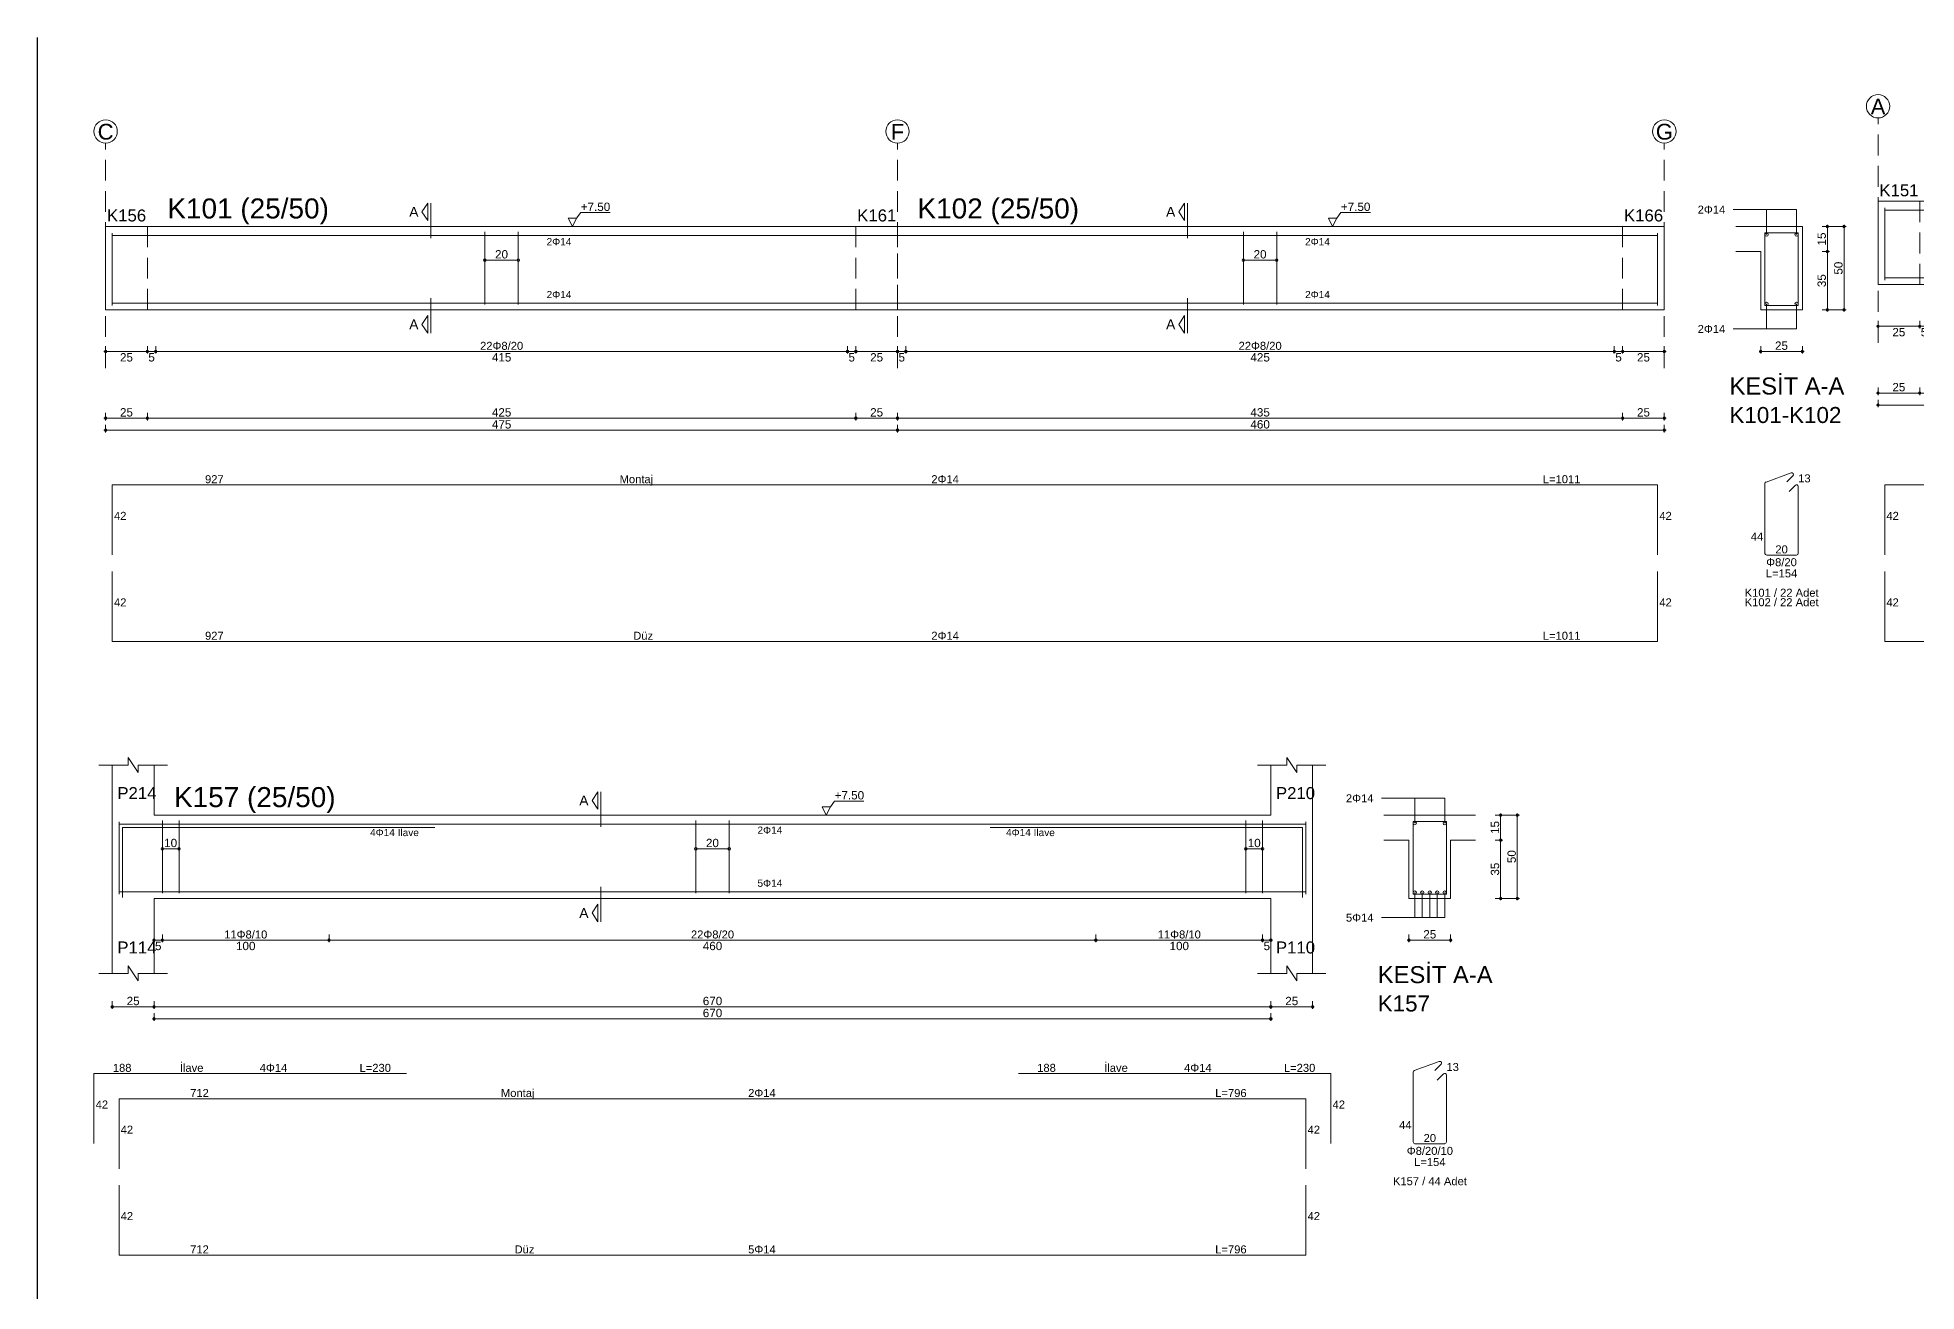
# Model space of a CAD drawing. Header units: millimetres. Extents: x 23801 to 80069, y 9628 to 14137.
# Drawn here: x 44412 to 46103, y 13009 to 14137 of the extents above; entities that cross this region are included whole.
import ezdxf

# ---------------------------------------------------------------- set-up
doc = ezdxf.new("R2010")
doc.units = ezdxf.units.MM
doc.linetypes.add('DASHDOT2', pattern=[12.7, 6.35, -3.175, 0, -3.175])
doc.linetypes.add('DASHED4', pattern=[18.75, 12.5, -6.25])
doc.layers.add('aks', color=251, linetype='DASHDOT2', lineweight=35)
for name, color, linetype in [('Donatı Topl. Uzun. Yazısı', 7, 'Continuous'), ('Donatı Uz. Yazısı', 7, 'Continuous'), ('Donatı Yazısı', 7, 'Continuous'), ('Donatı Çizgisi', 7, 'Continuous'), ('Kiriş', 7, 'Continuous'), ('Standart', 7, 'Continuous'), ('Ölçülendirme', 7, 'Continuous')]:
    doc.layers.add(name, color=color, linetype=linetype)
doc.styles.add('arial_1_18', font='arial.ttf', dxfattribs={"height": 0.2})

# ---------------------------------------------------------------- blocks, each defined once
blk = doc.blocks.new('IDE475Entity7387')
at = {"layer": 'aks', "color": 30, "linetype": 'DASHED4', "lineweight": 5}
for points in [[(21, 2001.7), (21, 2136.7)], [(496, 2001.7), (496, 2136.7)], [(956, 2001.7), (956, 2136.7)]]:
    blk.add_lwpolyline(points, dxfattribs=at)
at = {"layer": 'aks', "color": 1, "linetype": 'Continuous', "lineweight": 5}
for centre in [(21, 2143.7), (496, 2143.7), (956, 2143.7)]:
    blk.add_circle(centre, 7, dxfattribs=at)
at = {"layer": 'Donatı Çizgisi', "color": 5, "linetype": 'Continuous', "lineweight": 5}
for points in [[(25, 2039.3), (25, 2082.7)], [(25, 2081.3), (952, 2081.3)], [(248.5, 2039.9), (248.5, 2083.5)], [(268.5, 2039.9), (268.5, 2083.5)], [(703.5, 2039.9), (703.5, 2083.5)], [(723.5, 2039.9), (723.5, 2083.5)], [(952, 2039.3), (952, 2082.7)], [(1016.3, 2039.2), (1016.3, 2082.8)], [(1016.3, 2082.8), (1036.3, 2082.8)], [(1036.3, 2039.2), (1036.3, 2082.8)], [(25, 2040.7), (952, 2040.7)], [(1016.3, 2039.2), (1036.3, 2039.2)], [(1017, 1933.4), (1032, 1938.9)], [(25, 1889.7), (25, 1931.7)], [(25, 1931.7), (952, 1931.7)], [(952, 1889.7), (952, 1931.7)], [(1016.3, 1890.6), (1016.3, 1932.5)], [(1029.4, 1933.6), (1033.1, 1937.2)], [(1030.8, 1927.7), (1034.6, 1931.5)], [(1036.3, 1890.6), (1036.3, 1930.7)], [(1017.4, 1889.6), (1035.3, 1889.6)], [(25, 1837.8), (25, 1879.8)], [(952, 1837.8), (952, 1879.8)], [(25, 1837.8), (952, 1837.8)]]:
    blk.add_lwpolyline(points, dxfattribs=at)
for centre in [(1017.3, 2081.8), (1035.3, 2081.8), (1017.3, 2040.2), (1035.3, 2040.2)]:
    blk.add_circle(centre, 1, dxfattribs=at)
for centre, start, end in [((1032.4, 1937.9), 315, 110), ((1017.4, 1932.5), 110, 180), ((1035.3, 1930.7), 0, 135), ((1017.4, 1890.6), 180, 270), ((1035.3, 1890.6), 270, 0)]:
    blk.add_arc(centre, 1.02, start, end, dxfattribs=at)
at = {"layer": 'Kiriş', "color": 1, "linetype": 'DASHED4', "lineweight": 5}
for points in [[(21, 2036.7), (21, 2086.7)], [(46, 2036.7), (46, 2086.7)], [(471, 2036.7), (471, 2086.7)], [(496, 2036.7), (496, 2086.7)], [(931, 2036.7), (931, 2086.7)], [(956, 2036.7), (956, 2086.7)]]:
    blk.add_lwpolyline(points, dxfattribs=at)
at = {"layer": 'Kiriş', "color": 1, "linetype": 'Continuous', "lineweight": 5}
for points in [[(21, 2086.7), (956, 2086.7)], [(21, 2036.7), (21, 2086.7)], [(956, 2036.7), (956, 2086.7)], [(998.8, 2086.7), (1038.8, 2086.7)], [(1038.8, 2036.7), (1038.8, 2086.7)], [(998.8, 2071.7), (1013.8, 2071.7)], [(1013.8, 2036.7), (1013.8, 2071.7)], [(21, 2036.7), (956, 2036.7)], [(1013.8, 2036.7), (1038.8, 2036.7)]]:
    blk.add_lwpolyline(points, dxfattribs=at)
at = {"layer": 'Ölçülendirme', "color": 1, "linetype": 'Continuous', "lineweight": 5}
for points in [[(210.7, 2095.4), (214.2, 2100.7)], [(214.2, 2090.2), (214.2, 2100.7)], [(216, 2079.7), (216, 2100.7)], [(664.7, 2095.4), (668.2, 2100.7)], [(668.2, 2090.2), (668.2, 2100.7)], [(670, 2079.7), (670, 2100.7)], [(997.3, 2096.8), (1035.3, 2096.8)], [(1017.3, 2081.8), (1017.3, 2096.8)], [(1035.3, 2081.8), (1035.3, 2096.8)], [(214.2, 2090.2), (210.7, 2095.4)], [(301, 2086.7), (298.5, 2091.7)], [(298.5, 2091.7), (303.5, 2091.7)], [(303.5, 2091.7), (301, 2086.7)], [(301, 2086.7), (301, 2086.7)], [(303.5, 2091.7), (306, 2095)], [(306, 2095), (323.7, 2095)], [(668.2, 2090.2), (664.7, 2095.4)], [(757, 2086.7), (754.5, 2091.7)], [(754.5, 2091.7), (759.5, 2091.7)], [(759.5, 2091.7), (757, 2086.7)], [(757, 2086.7), (757, 2086.7)], [(759.5, 2091.7), (762, 2095)], [(762, 2095), (779.7, 2095)], [(1050.6, 2086.7), (1065.1, 2086.7)], [(1053.8, 2035.7), (1053.8, 2087.7)], [(1063.8, 2035.7), (1063.8, 2087.7)], [(248.5, 2066.5), (268.5, 2066.5)], [(703.5, 2066.5), (723.5, 2066.5)], [(1050.6, 2071.7), (1055.1, 2071.7)], [(216, 2022.7), (216, 2043.7)], [(670, 2022.7), (670, 2043.7)], [(1017.3, 2025.2), (1017.3, 2040.2)], [(1035.3, 2025.2), (1035.3, 2040.2)], [(210.7, 2027.9), (214.2, 2033.2)], [(214.2, 2022.7), (214.2, 2033.2)], [(664.7, 2027.9), (668.2, 2033.2)], [(668.2, 2022.7), (668.2, 2033.2)], [(1050.6, 2036.7), (1065.1, 2036.7)], [(214.2, 2022.7), (210.7, 2027.9)], [(668.2, 2022.7), (664.7, 2027.9)], [(997.3, 2025.2), (1035.3, 2025.2)], [(20, 2011.7), (957, 2011.7)], [(21, 2010.4), (21, 2014.9)], [(46, 2010.4), (46, 2014.9)], [(51, 2010.4), (51, 2014.9)], [(466, 2010.4), (466, 2014.9)], [(471, 2010.4), (471, 2014.9)], [(496, 2010.4), (496, 2014.9)], [(501, 2010.4), (501, 2014.9)], [(926, 2010.4), (926, 2014.9)], [(931, 2010.4), (931, 2014.9)], [(956, 2010.4), (956, 2014.9)], [(1012.8, 2011.7), (1039.8, 2011.7)], [(1013.8, 2010.4), (1013.8, 2014.9)], [(1038.8, 2010.4), (1038.8, 2014.9)], [(21, 1970.4), (21, 1974.9)], [(46, 1970.4), (46, 1974.9)], [(471, 1970.4), (471, 1974.9)], [(496, 1970.4), (496, 1974.9)], [(931, 1970.4), (931, 1974.9)], [(956, 1970.4), (956, 1974.9)], [(20, 1971.7), (957, 1971.7)], [(20, 1964.5), (957, 1964.5)], [(21, 1963.2), (21, 1967.7)], [(496, 1963.2), (496, 1967.7)], [(956, 1963.2), (956, 1967.7)]]:
    blk.add_lwpolyline(points, dxfattribs=at)
for centre in [(1053.8, 2086.7), (1063.8, 2086.7), (248.5, 2066.5), (268.5, 2066.5), (703.5, 2066.5), (723.5, 2066.5), (1053.8, 2071.7), (1053.8, 2036.7), (1063.8, 2036.7), (21, 2011.7), (46, 2011.7), (46, 2011.7), (51, 2011.7), (51, 2011.7), (466, 2011.7), (466, 2011.7), (471, 2011.7), (471, 2011.7), (496, 2011.7), (496, 2011.7), (501, 2011.7), (501, 2011.7), (926, 2011.7), (926, 2011.7), (931, 2011.7), (931, 2011.7), (956, 2011.7), (1013.8, 2011.7), (1038.8, 2011.7), (21, 1971.7), (46, 1971.7), (46, 1971.7), (471, 1971.7), (471, 1971.7), (496, 1971.7), (496, 1971.7), (931, 1971.7), (931, 1971.7), (956, 1971.7), (21, 1964.5), (496, 1964.5), (496, 1964.5), (956, 1964.5)]:
    blk.add_circle(centre, 0.75, dxfattribs=at)
at = {"layer": 'aks', "color": 1, "linetype": 'Continuous', "lineweight": 5, "style": 'arial_1_18'}
for s, p in [('C', (16.2, 2138.8)), ('F', (492, 2138.8)), ('G', (950.9, 2138.8))]:
    blk.add_text(s, height=9.45, dxfattribs=at).set_placement(p)
at = {"layer": 'Donatı Topl. Uzun. Yazısı', "color": 1, "linetype": 'Continuous', "lineweight": 5, "style": 'arial_1_18'}
for s, p in [('L=1011', (883.1, 1932.7)), ('L=154', (1016.9, 1876.2)), ('L=1011', (883.1, 1838.8))]:
    blk.add_text(s, height=4.8, dxfattribs=at).set_placement(p)
at = {"layer": 'Donatı Uz. Yazısı', "color": 1, "linetype": 'Continuous', "lineweight": 5, "style": 'arial_1_18'}
for s, p in [('927', (80.6, 1932.7)), ('13', (1036.3, 1933.2)), ('42', (26, 1910.7)), ('42', (953, 1910.7)), ('44', (1007.9, 1898.3)), ('20', (1022.6, 1890.6)), ('42', (26, 1858.8)), ('42', (953, 1858.8)), ('927', (80.6, 1838.8))]:
    blk.add_text(s, height=4.8, dxfattribs=at).set_placement(p)
at = {"layer": 'Donatı Yazısı', "color": 5, "linetype": 'Continuous', "lineweight": 5, "style": 'arial_1_18'}
for s, p in [('2Φ14', (976, 2094.4)), ('2Φ14', (976, 2022.8)), ('2Φ14', (516.3, 1932.7)), ('Φ8/20', (1017.1, 1882.9)), ('K101 / 22 Adet', (1004.2, 1864.6)), ('K102 / 22 Adet', (1004.2, 1858.9)), ('2Φ14', (516.3, 1838.8))]:
    blk.add_text(s, height=4.8, dxfattribs=at).set_placement(p)
for p in [(285.5, 2075.4), (740.5, 2075.4), (285.5, 2043.7), (740.5, 2043.7)]:
    blk.add_text('2Φ14', height=4.32, rotation=360, dxfattribs=at).set_placement(p)
at = {"layer": 'Donatı Yazısı', "color": 1, "linetype": 'Continuous', "lineweight": 5, "style": 'arial_1_18'}
for s, p in [('Montaj', (329.3, 1932.7)), ('Düz', (337.5, 1838.8))]:
    blk.add_text(s, height=4.8, dxfattribs=at).set_placement(p)
at = {"layer": 'Kiriş', "color": 1, "linetype": 'Continuous', "lineweight": 5, "style": 'arial_1_18'}
for s, height, p in [('K156', 7.2, (21.8, 2089.7)), ('K101 (25/50)', 12, (58, 2091.5)), ('K161', 7.2, (471.8, 2089.7)), ('K102 (25/50)', 12, (508, 2091.5)), ('K166', 7.2, (931.8, 2089.7)), ('KESİT A-A', 10.2, (995.1, 1985.9)), ('K101-K102', 9.6, (995.1, 1968.8))]:
    blk.add_text(s, height=height, dxfattribs=at).set_placement(p)
at = {"layer": 'Ölçülendirme', "color": 1, "linetype": 'Continuous', "lineweight": 5, "style": 'arial_1_18'}
for s, height, p in [('A', 5.95, (203.1, 2092.5)), ('+7.50', 5, (306, 2096)), ('A', 5.95, (657.1, 2092.5)), ('+7.50', 5, (762, 2096)), ('A', 5.95, (203.1, 2025)), ('A', 5.95, (657.1, 2025)), ('25', 5, (1022.4, 2012.7)), ('25', 5, (29.6, 2005.7)), ('5', 5, (46.6, 2005.7)), ('415', 5, (252.7, 2005.7)), ('5', 5, (466.6, 2005.7)), ('25', 5, (479.6, 2005.7)), ('5', 5, (496.6, 2005.7)), ('425', 5, (707.7, 2005.7)), ('5', 5, (926.6, 2005.7)), ('25', 5, (939.6, 2005.7)), ('25', 5, (29.6, 1972.7)), ('425', 5, (252.7, 1972.7)), ('25', 5, (479.6, 1972.7)), ('435', 5, (707.7, 1972.7)), ('25', 5, (939.6, 1972.7)), ('475', 5, (252.7, 1965.5)), ('460', 5, (707.7, 1965.5))]:
    blk.add_text(s, height=height, dxfattribs=at).set_placement(p)
for s, rotation, p in [('15', 90, (1052.9, 2075.3)), ('20', 360, (254.6, 2067.5)), ('20', 360, (709.6, 2067.5)), ('50', 90, (1062.9, 2057.8)), ('35', 90, (1052.9, 2050.3))]:
    blk.add_text(s, height=5, rotation=rotation, dxfattribs=at).set_placement(p)
at = {"layer": 'Ölçülendirme', "color": 5, "linetype": 'Continuous', "lineweight": 5, "style": 'arial_1_18'}
for p in [(245.6, 2012.7), (700.6, 2012.7)]:
    blk.add_text('22Φ8/20', height=4.8, dxfattribs=at).set_placement(p)
blk = doc.blocks.new('IDE475Entity7388')
at = {"layer": 'aks', "color": 30, "linetype": 'DASHED4', "lineweight": 5}
for points in [[(1084.2, 2016.8), (1084.2, 2151.8)], [(1609.2, 2016.8), (1609.2, 2151.8)]]:
    blk.add_lwpolyline(points, dxfattribs=at)
at = {"layer": 'aks', "color": 1, "linetype": 'Continuous', "lineweight": 5}
for centre in [(1084.2, 2158.8), (1609.2, 2158.8)]:
    blk.add_circle(centre, 7, dxfattribs=at)
at = {"layer": 'Donatı Çizgisi', "color": 5, "linetype": 'Continuous', "lineweight": 5}
for points in [[(1088.2, 2054.4), (1088.2, 2097.8)], [(1088.2, 2096.4), (1630.2, 2096.4)], [(1349.2, 2055), (1349.2, 2098.6)], [(1369.2, 2055), (1369.2, 2098.6)], [(1630.2, 2054.4), (1630.2, 2097.8)], [(1694.5, 2054.3), (1694.5, 2097.9)], [(1694.5, 2097.9), (1714.5, 2097.9)], [(1714.5, 2054.3), (1714.5, 2097.9)], [(1480.2, 2094.4), (1628.2, 2094.4)], [(1628.2, 2052.4), (1628.2, 2094.4)], [(1088.2, 2055.8), (1630.2, 2055.8)], [(1694.5, 2054.3), (1714.5, 2054.3)], [(1695.2, 1948.5), (1710.2, 1954)], [(1707.6, 1948.7), (1711.3, 1952.3)], [(1497.2, 1946.8), (1645.2, 1946.8)], [(1645.2, 1904.8), (1645.2, 1946.8)], [(1694.5, 1905.7), (1694.5, 1947.6)], [(1709, 1942.8), (1712.8, 1946.6)], [(1714.5, 1905.7), (1714.5, 1945.8)], [(1088.2, 1889.7), (1088.2, 1931.7)], [(1088.2, 1931.7), (1630.2, 1931.7)], [(1630.2, 1889.7), (1630.2, 1931.7)], [(1695.6, 1904.7), (1713.5, 1904.7)], [(1088.2, 1837.8), (1088.2, 1879.8)], [(1630.2, 1837.8), (1630.2, 1879.8)], [(1088.2, 1837.8), (1630.2, 1837.8)]]:
    blk.add_lwpolyline(points, dxfattribs=at)
for centre in [(1695.5, 2096.9), (1713.5, 2096.9), (1695.5, 2055.3), (1704.5, 2055.3), (1713.5, 2055.3)]:
    blk.add_circle(centre, 1, dxfattribs=at)
for centre, start, end in [((1710.6, 1953), 315, 110), ((1695.6, 1947.6), 110, 180), ((1713.5, 1945.8), 0, 135), ((1695.6, 1905.7), 180, 270), ((1713.5, 1905.7), 270, 0)]:
    blk.add_arc(centre, 1.02, start, end, dxfattribs=at)
at = {"layer": 'Kiriş', "color": 1, "linetype": 'DASHED4', "lineweight": 5}
for points in [[(1084.2, 2051.8), (1084.2, 2101.8)], [(1109.2, 2051.8), (1109.2, 2101.8)], [(1609.2, 2051.8), (1609.2, 2101.8)], [(1634.2, 2051.8), (1634.2, 2101.8)]]:
    blk.add_lwpolyline(points, dxfattribs=at)
at = {"layer": 'Kiriş', "color": 1, "linetype": 'Continuous', "lineweight": 5}
for points in [[(1084.2, 2101.8), (1634.2, 2101.8)], [(1084.2, 2051.8), (1084.2, 2101.8)], [(1634.2, 2051.8), (1634.2, 2101.8)], [(1677, 2101.8), (1717, 2101.8)], [(1717, 2051.8), (1717, 2101.8)], [(1677, 2086.8), (1692, 2086.8)], [(1692, 2051.8), (1692, 2086.8)], [(1084.2, 2051.8), (1634.2, 2051.8)], [(1692, 2051.8), (1717, 2051.8)]]:
    blk.add_lwpolyline(points, dxfattribs=at)
at = {"layer": 'Ölçülendirme', "color": 1, "linetype": 'Continuous', "lineweight": 5}
for points in [[(1304, 2110.5), (1307.5, 2115.8)], [(1307.5, 2105.3), (1304, 2110.5)], [(1307.5, 2105.3), (1307.5, 2115.8)], [(1309.2, 2094.8), (1309.2, 2115.8)], [(1411.7, 2106.8), (1414.2, 2110.1)], [(1414.2, 2110.1), (1431.9, 2110.1)], [(1675.5, 2111.9), (1713.5, 2111.9)], [(1695.5, 2096.9), (1695.5, 2111.9)], [(1713.5, 2096.9), (1713.5, 2111.9)], [(1409.2, 2101.8), (1406.7, 2106.8)], [(1406.7, 2106.8), (1411.7, 2106.8)], [(1411.7, 2106.8), (1409.2, 2101.8)], [(1409.2, 2101.8), (1409.2, 2101.8)], [(1728.8, 2101.8), (1743.3, 2101.8)], [(1732, 2050.8), (1732, 2102.8)], [(1742, 2050.8), (1742, 2102.8)], [(1728.8, 2086.8), (1733.3, 2086.8)], [(1349.2, 2081.6), (1369.2, 2081.6)], [(1309.2, 2037.8), (1309.2, 2058.8)], [(1695.5, 2040.3), (1695.5, 2055.3)], [(1704.5, 2040.3), (1704.5, 2055.3)], [(1713.5, 2040.3), (1713.5, 2055.3)], [(1728.8, 2051.8), (1743.3, 2051.8)], [(1304, 2043), (1307.5, 2048.3)], [(1307.5, 2037.8), (1304, 2043)], [(1307.5, 2037.8), (1307.5, 2048.3)], [(1675.5, 2040.3), (1713.5, 2040.3)], [(1084.2, 2025.5), (1084.2, 2030)], [(1109.2, 2025.5), (1109.2, 2030)], [(1114.2, 2025.5), (1114.2, 2030)], [(1604.2, 2025.5), (1604.2, 2030)], [(1609.2, 2025.5), (1609.2, 2030)], [(1634.2, 2025.5), (1634.2, 2030)], [(1692, 2025.5), (1692, 2030)], [(1717, 2025.5), (1717, 2030)], [(1083.2, 2026.8), (1635.2, 2026.8)], [(1691, 2026.8), (1718, 2026.8)], [(1083.2, 1986.8), (1635.2, 1986.8)], [(1084.2, 1985.5), (1084.2, 1990)], [(1109.2, 1985.5), (1109.2, 1990)], [(1609.2, 1985.5), (1609.2, 1990)], [(1634.2, 1985.5), (1634.2, 1990)], [(1083.2, 1979.6), (1610.2, 1979.6)], [(1084.2, 1978.3), (1084.2, 1982.8)], [(1609.2, 1978.3), (1609.2, 1982.8)]]:
    blk.add_lwpolyline(points, dxfattribs=at)
for centre in [(1732, 2101.8), (1742, 2101.8), (1732, 2086.8), (1349.2, 2081.6), (1369.2, 2081.6), (1732, 2051.8), (1742, 2051.8), (1084.2, 2026.8), (1109.2, 2026.8), (1109.2, 2026.8), (1114.2, 2026.8), (1114.2, 2026.8), (1604.2, 2026.8), (1604.2, 2026.8), (1609.2, 2026.8), (1609.2, 2026.8), (1634.2, 2026.8), (1692, 2026.8), (1717, 2026.8), (1084.2, 1986.8), (1109.2, 1986.8), (1109.2, 1986.8), (1609.2, 1986.8), (1609.2, 1986.8), (1634.2, 1986.8), (1084.2, 1979.6), (1609.2, 1979.6)]:
    blk.add_circle(centre, 0.75, dxfattribs=at)
at = {"layer": 'aks', "color": 1, "linetype": 'Continuous', "lineweight": 5, "style": 'arial_1_18'}
for s, p in [('A', (1079.8, 2153.9)), ('C', (1604.4, 2153.9))]:
    blk.add_text(s, height=9.45, dxfattribs=at).set_placement(p)
at = {"layer": 'Donatı Topl. Uzun. Yazısı', "color": 1, "linetype": 'Continuous', "lineweight": 5, "style": 'arial_1_18'}
for s, p in [('L=190', (1619, 1947.8)), ('L=626', (1584.3, 1932.7)), ('L=154', (1695.1, 1891.3)), ('L=626', (1584.3, 1838.8))]:
    blk.add_text(s, height=4.8, dxfattribs=at).set_placement(p)
at = {"layer": 'Donatı Uz. Yazısı', "color": 1, "linetype": 'Continuous', "lineweight": 5, "style": 'arial_1_18'}
for s, p in [('148', (1506.1, 1947.8)), ('13', (1714.5, 1948.3)), ('542', (1120.7, 1932.7)), ('42', (1646.2, 1925.8)), ('44', (1686.1, 1913.4)), ('42', (1089.2, 1910.7)), ('42', (1631.2, 1910.7)), ('20', (1700.8, 1905.7)), ('42', (1089.2, 1858.8)), ('42', (1631.2, 1858.8)), ('542', (1120.7, 1838.8))]:
    blk.add_text(s, height=4.8, dxfattribs=at).set_placement(p)
at = {"layer": 'Donatı Yazısı', "color": 5, "linetype": 'Continuous', "lineweight": 5, "style": 'arial_1_18'}
for s, height, p in [('2Φ14', 4.8, (1654.2, 2109.5)), ('1Φ14 İlave', 4.32, (1489.8, 2089.1)), ('3Φ14', 4.8, (1654.2, 2037.9)), ('1Φ14', 4.8, (1575.6, 1947.8)), ('2Φ14', 4.8, (1375.5, 1932.7)), ('Φ8/20', 4.8, (1695.3, 1898)), ('K103 / 25 Adet', 4.8, (1682.4, 1879.7)), ('3Φ14', 4.8, (1375.5, 1838.8))]:
    blk.add_text(s, height=height, dxfattribs=at).set_placement(p)
for s, p in [('2Φ14', (1386.2, 2090.5)), ('3Φ14', (1386.2, 2058.8))]:
    blk.add_text(s, height=4.32, rotation=360, dxfattribs=at).set_placement(p)
at = {"layer": 'Donatı Yazısı', "color": 1, "linetype": 'Continuous', "lineweight": 5, "style": 'arial_1_18'}
for s, p in [('İlave', (1534.8, 1947.8)), ('Montaj', (1257.8, 1932.7)), ('Düz', (1266, 1838.8))]:
    blk.add_text(s, height=4.8, dxfattribs=at).set_placement(p)
at = {"layer": 'Kiriş', "color": 1, "linetype": 'Continuous', "lineweight": 5, "style": 'arial_1_18'}
for s, height, p in [('K103 (25/50)', 12, (1121.2, 2106.6)), ('K151', 7.2, (1085, 2104.8)), ('K156', 7.2, (1610, 2104.8)), ('KESİT A-A', 10.2, (1673.3, 2001)), ('K103', 9.6, (1673.3, 1983.9))]:
    blk.add_text(s, height=height, dxfattribs=at).set_placement(p)
at = {"layer": 'Ölçülendirme', "color": 1, "linetype": 'Continuous', "lineweight": 5, "style": 'arial_1_18'}
for s, height, p in [('A', 5.95, (1296.3, 2107.6)), ('+7.50', 5, (1414.2, 2111.1)), ('A', 5.95, (1296.3, 2040.1)), ('25', 5, (1700.7, 2027.8)), ('25', 5, (1092.8, 2020.8)), ('5', 5, (1109.8, 2020.8)), ('490', 5, (1353.4, 2020.8)), ('5', 5, (1604.8, 2020.8)), ('25', 5, (1617.8, 2020.8)), ('25', 5, (1092.8, 1987.8)), ('500', 5, (1353.4, 1987.8)), ('525', 5, (1353.4, 1980.6)), ('25', 5, (1617.8, 1987.8))]:
    blk.add_text(s, height=height, dxfattribs=at).set_placement(p)
for s, rotation, p in [('15', 90, (1731.1, 2090.4)), ('20', 360, (1355.3, 2082.6)), ('50', 90, (1741.1, 2072.9)), ('35', 90, (1731.1, 2065.4))]:
    blk.add_text(s, height=5, rotation=rotation, dxfattribs=at).set_placement(p)
at = {"layer": 'Ölçülendirme', "color": 5, "linetype": 'Continuous', "lineweight": 5, "style": 'arial_1_18'}
blk.add_text('25Φ8/20', height=4.8, dxfattribs=at).set_placement((1346.3, 2027.8))
blk = doc.blocks.new('IDE475Entity7420')
at = {"layer": 'Donatı Çizgisi', "color": 5, "linetype": 'Continuous', "lineweight": 5}
for points in [[(29, 1686.2), (29, 1729.6)], [(29, 1728.2), (741, 1728.2)], [(31, 1684.2), (31, 1726.2)], [(31, 1726.2), (218.5, 1726.2)], [(55, 1686.8), (55, 1730.4)], [(65, 1686.8), (65, 1730.4)], [(375, 1686.8), (375, 1730.4)], [(395, 1686.8), (395, 1730.4)], [(551.5, 1726.2), (739, 1726.2)], [(705, 1686.8), (705, 1730.4)], [(715, 1686.8), (715, 1730.4)], [(739, 1684.2), (739, 1726.2)], [(741, 1686.2), (741, 1729.6)], [(805.3, 1686.1), (805.3, 1729.7)], [(805.3, 1729.7), (825.3, 1729.7)], [(825.3, 1686.1), (825.3, 1729.7)], [(29, 1687.6), (741, 1687.6)], [(805.3, 1686.1), (825.3, 1686.1)], [(14, 1536.6), (14, 1578.6)], [(14, 1578.6), (201.5, 1578.6)], [(568.5, 1578.6), (756, 1578.6)], [(756, 1536.6), (756, 1578.6)], [(805.3, 1537.6), (805.3, 1579.4)], [(806, 1580.4), (821, 1585.9)], [(818.4, 1580.5), (822.1, 1584.2)], [(819.8, 1574.6), (823.6, 1578.4)], [(825.3, 1537.6), (825.3, 1577.7)], [(29, 1521.5), (29, 1563.5)], [(29, 1563.5), (741, 1563.5)], [(741, 1521.5), (741, 1563.5)], [(806.4, 1536.5), (824.3, 1536.5)], [(29, 1469.7), (29, 1511.7)], [(741, 1469.7), (741, 1511.7)], [(29, 1469.7), (741, 1469.7)]]:
    blk.add_lwpolyline(points, dxfattribs=at)
for centre in [(806.3, 1728.7), (824.3, 1728.7), (806.3, 1687.1), (810.8, 1687.1), (815.3, 1687.1), (819.8, 1687.1), (824.3, 1687.1)]:
    blk.add_circle(centre, 1, dxfattribs=at)
for centre, start, end in [((806.4, 1579.4), 110, 180), ((821.4, 1584.9), 315, 110), ((824.3, 1577.7), 0, 135), ((806.4, 1537.6), 180, 270), ((824.3, 1537.6), 270, 0)]:
    blk.add_arc(centre, 1.02, start, end, dxfattribs=at)
at = {"layer": 'Kiriş', "color": 1, "linetype": 'Continuous', "lineweight": 5}
for points in [[(17, 1763.6), (34.5, 1763.6)], [(25, 1638.6), (25, 1763.6)], [(34.5, 1763.6), (34.5, 1768.1)], [(40.5, 1759.1), (34.5, 1768.1)], [(40.5, 1759.1), (40.5, 1763.6)], [(40.5, 1763.6), (58, 1763.6)], [(50, 1733.6), (50, 1763.6)], [(712, 1763.6), (729.5, 1763.6)], [(720, 1733.6), (720, 1763.6)], [(729.5, 1763.6), (729.5, 1768.1)], [(735.5, 1759.1), (729.5, 1768.1)], [(735.5, 1763.6), (753, 1763.6)], [(735.5, 1759.1), (735.5, 1763.6)], [(745, 1638.6), (745, 1763.6)], [(50, 1733.6), (720, 1733.6)], [(787.8, 1733.6), (842.8, 1733.6)], [(787.8, 1718.6), (802.8, 1718.6)], [(802.8, 1683.6), (802.8, 1718.6)], [(827.8, 1718.6), (842.8, 1718.6)], [(827.8, 1683.6), (827.8, 1718.6)], [(50, 1683.6), (720, 1683.6)], [(50, 1638.6), (50, 1683.6)], [(720, 1638.6), (720, 1683.6)], [(802.8, 1683.6), (827.8, 1683.6)], [(17, 1638.6), (34.5, 1638.6)], [(40.5, 1634.1), (34.5, 1643.1)], [(34.5, 1638.6), (34.5, 1643.1)], [(40.5, 1638.6), (58, 1638.6)], [(40.5, 1634.1), (40.5, 1638.6)], [(712, 1638.6), (729.5, 1638.6)], [(735.5, 1634.1), (729.5, 1643.1)], [(729.5, 1638.6), (729.5, 1643.1)], [(735.5, 1638.6), (753, 1638.6)], [(735.5, 1634.1), (735.5, 1638.6)]]:
    blk.add_lwpolyline(points, dxfattribs=at)
at = {"layer": 'Ölçülendirme', "color": 1, "linetype": 'Continuous', "lineweight": 5}
for points in [[(312.8, 1742.4), (316.3, 1747.6)], [(316.3, 1737.1), (316.3, 1747.6)], [(318, 1726.6), (318, 1747.6)], [(316.3, 1737.1), (312.8, 1742.4)], [(453.3, 1733.6), (450.8, 1738.6)], [(450.8, 1738.6), (455.8, 1738.6)], [(455.8, 1738.6), (453.3, 1733.6)], [(455.8, 1738.6), (458.3, 1742)], [(458.3, 1742), (475.9, 1742)], [(786.3, 1743.7), (824.3, 1743.7)], [(806.3, 1728.7), (806.3, 1743.7)], [(824.3, 1728.7), (824.3, 1743.7)], [(453.3, 1733.6), (453.3, 1733.6)], [(854.6, 1733.6), (869.1, 1733.6)], [(857.8, 1682.6), (857.8, 1734.6)], [(867.8, 1682.6), (867.8, 1734.6)], [(55, 1713.4), (65, 1713.4)], [(375, 1713.4), (395, 1713.4)], [(705, 1713.4), (715, 1713.4)], [(854.6, 1718.6), (859.1, 1718.6)], [(318, 1669.6), (318, 1690.6)], [(312.8, 1674.9), (316.3, 1680.1)], [(316.3, 1669.6), (316.3, 1680.1)], [(806.3, 1672.1), (806.3, 1687.1)], [(810.8, 1672.1), (810.8, 1687.1)], [(815.3, 1672.1), (815.3, 1687.1)], [(819.8, 1672.1), (819.8, 1687.1)], [(824.3, 1672.1), (824.3, 1687.1)], [(854.6, 1683.6), (869.1, 1683.6)], [(316.3, 1669.6), (312.8, 1674.9)], [(786.3, 1672.1), (824.3, 1672.1)], [(49, 1658.6), (721, 1658.6)], [(50, 1657.4), (50, 1661.9)], [(55, 1657.4), (55, 1661.9)], [(155, 1657.4), (155, 1661.9)], [(615, 1657.4), (615, 1661.9)], [(715, 1657.4), (715, 1661.9)], [(720, 1657.4), (720, 1661.9)], [(801.8, 1658.6), (828.8, 1658.6)], [(802.8, 1657.4), (802.8, 1661.9)], [(827.8, 1657.4), (827.8, 1661.9)], [(24, 1618.6), (746, 1618.6)], [(25, 1617.4), (25, 1621.9)], [(50, 1617.4), (50, 1621.9)], [(50, 1610.2), (50, 1614.7)], [(720, 1617.4), (720, 1621.9)], [(720, 1610.2), (720, 1614.7)], [(745, 1617.4), (745, 1621.9)], [(49, 1611.4), (721, 1611.4)]]:
    blk.add_lwpolyline(points, dxfattribs=at)
for centre in [(857.8, 1733.6), (867.8, 1733.6), (55, 1713.4), (65, 1713.4), (375, 1713.4), (395, 1713.4), (705, 1713.4), (715, 1713.4), (857.8, 1718.6), (857.8, 1683.6), (867.8, 1683.6), (50, 1658.6), (55, 1658.6), (55, 1658.6), (155, 1658.6), (155, 1658.6), (615, 1658.6), (615, 1658.6), (715, 1658.6), (715, 1658.6), (720, 1658.6), (802.8, 1658.6), (827.8, 1658.6), (25, 1618.6), (50, 1618.6), (50, 1618.6), (50, 1611.4), (720, 1618.6), (720, 1618.6), (720, 1611.4), (745, 1618.6)]:
    blk.add_circle(centre, 0.75, dxfattribs=at)
at = {"layer": 'Donatı Topl. Uzun. Yazısı', "color": 1, "linetype": 'Continuous', "lineweight": 5, "style": 'arial_1_18'}
for s, p in [('L=230', (173.3, 1579.6)), ('L=230', (727.8, 1579.6)), ('L=796', (686.6, 1564.5)), ('L=154', (805.9, 1523.1)), ('L=796', (686.6, 1470.7))]:
    blk.add_text(s, height=4.8, dxfattribs=at).set_placement(p)
at = {"layer": 'Donatı Uz. Yazısı', "color": 1, "linetype": 'Continuous', "lineweight": 5, "style": 'arial_1_18'}
for s, p in [('188', (25.3, 1579.6)), ('188', (579.8, 1579.6)), ('13', (825.3, 1580.1)), ('712', (71.7, 1564.5)), ('42', (15, 1557.6)), ('42', (757, 1557.6)), ('42', (30, 1542.5)), ('42', (742, 1542.5)), ('44', (796.9, 1545.3)), ('20', (811.6, 1537.5)), ('42', (30, 1490.7)), ('42', (742, 1490.7)), ('712', (71.7, 1470.7))]:
    blk.add_text(s, height=4.8, dxfattribs=at).set_placement(p)
at = {"layer": 'Donatı Yazısı', "color": 5, "linetype": 'Continuous', "lineweight": 5, "style": 'arial_1_18'}
for s, height, p in [('2Φ14', 4.8, (765, 1741.3)), ('4Φ14 İlave', 4.32, (179.6, 1721)), ('4Φ14 İlave', 4.32, (561.1, 1721)), ('5Φ14', 4.8, (765, 1669.7)), ('4Φ14', 4.8, (113.4, 1579.6)), ('4Φ14', 4.8, (667.9, 1579.6)), ('2Φ14', 4.8, (406.4, 1564.5)), ('Φ8/20/10', 4.8, (801.5, 1529.8)), ('K157 / 44 Adet', 4.8, (793.2, 1511.6)), ('5Φ14', 4.8, (406.4, 1470.7))]:
    blk.add_text(s, height=height, dxfattribs=at).set_placement(p)
for s, p in [('2Φ14', (412, 1722.4)), ('5Φ14', (412, 1690.6))]:
    blk.add_text(s, height=4.32, rotation=360, dxfattribs=at).set_placement(p)
at = {"layer": 'Donatı Yazısı', "color": 1, "linetype": 'Continuous', "lineweight": 5, "style": 'arial_1_18'}
for s, p in [('İlave', (65.5, 1579.6)), ('İlave', (620, 1579.6)), ('Montaj', (258.1, 1564.5)), ('Düz', (266.3, 1470.7))]:
    blk.add_text(s, height=4.8, dxfattribs=at).set_placement(p)
at = {"layer": 'Kiriş', "color": 1, "linetype": 'Continuous', "lineweight": 5, "style": 'arial_1_18'}
for s, height, p in [('P214', 7.2, (28, 1743.2)), ('K157 (25/50)', 12, (62, 1738.4)), ('P210', 7.2, (723, 1743.2)), ('P114', 7.2, (28, 1650.6)), ('P110', 7.2, (723, 1650.6)), ('KESİT A-A', 10.2, (784.1, 1632.8)), ('K157', 9.6, (784.1, 1615.8))]:
    blk.add_text(s, height=height, dxfattribs=at).set_placement(p)
at = {"layer": 'Ölçülendirme', "color": 1, "linetype": 'Continuous', "lineweight": 5, "style": 'arial_1_18'}
for s, height, p in [('+7.50', 5, (458.3, 1743)), ('A', 5.95, (305.1, 1739.4)), ('A', 5.95, (305.1, 1671.9)), ('5', 5, (50.6, 1652.6)), ('100', 5, (99.2, 1652.6)), ('460', 5, (379.2, 1652.6)), ('100', 5, (659.2, 1652.6)), ('5', 5, (715.6, 1652.6)), ('25', 5, (811.4, 1659.6)), ('25', 5, (33.6, 1619.6)), ('670', 5, (379.2, 1619.6)), ('25', 5, (728.6, 1619.6)), ('670', 5, (379.2, 1612.4))]:
    blk.add_text(s, height=height, dxfattribs=at).set_placement(p)
for s, rotation, p in [('15', 90, (856.9, 1722.3)), ('10', 360, (56.1, 1714.4)), ('20', 360, (381.1, 1714.4)), ('10', 360, (706.1, 1714.4)), ('35', 90, (856.9, 1697.3)), ('50', 90, (866.9, 1704.8))]:
    blk.add_text(s, height=5, rotation=rotation, dxfattribs=at).set_placement(p)
at = {"layer": 'Ölçülendirme', "color": 5, "linetype": 'Continuous', "lineweight": 5, "style": 'arial_1_18'}
for s, p in [('11Φ8/10', (92.1, 1659.6)), ('22Φ8/20', (372.1, 1659.6)), ('11Φ8/10', (652.1, 1659.6))]:
    blk.add_text(s, height=4.8, dxfattribs=at).set_placement(p)

msp = doc.modelspace()

# ---------------------------------------------------------------- linework, layer by layer
msp.add_line((44411.9, 9637.3), (44411.9, 14137.3))

# ---------------------------------------------------------------- block references
at = {"layer": 'Standart', "xscale": 1.5, "yscale": 1.5, "zscale": 1.5}
for name in ['IDE475Entity7388', 'IDE475Entity7387', 'IDE475Entity7420']:
    msp.add_blockref(name, (44441.7, 10837.3), dxfattribs=at)

doc.saveas('drawing.dxf')
